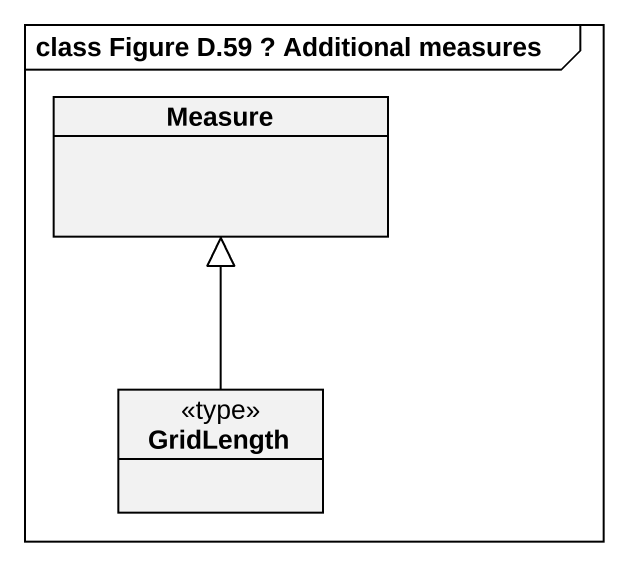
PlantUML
@startuml
mainframe class Figure D.59 ? Additional measures
hide circle
hide empty members
class Measure
class GridLength <<type>>
GridLength -up-|> Measure
@enduml
